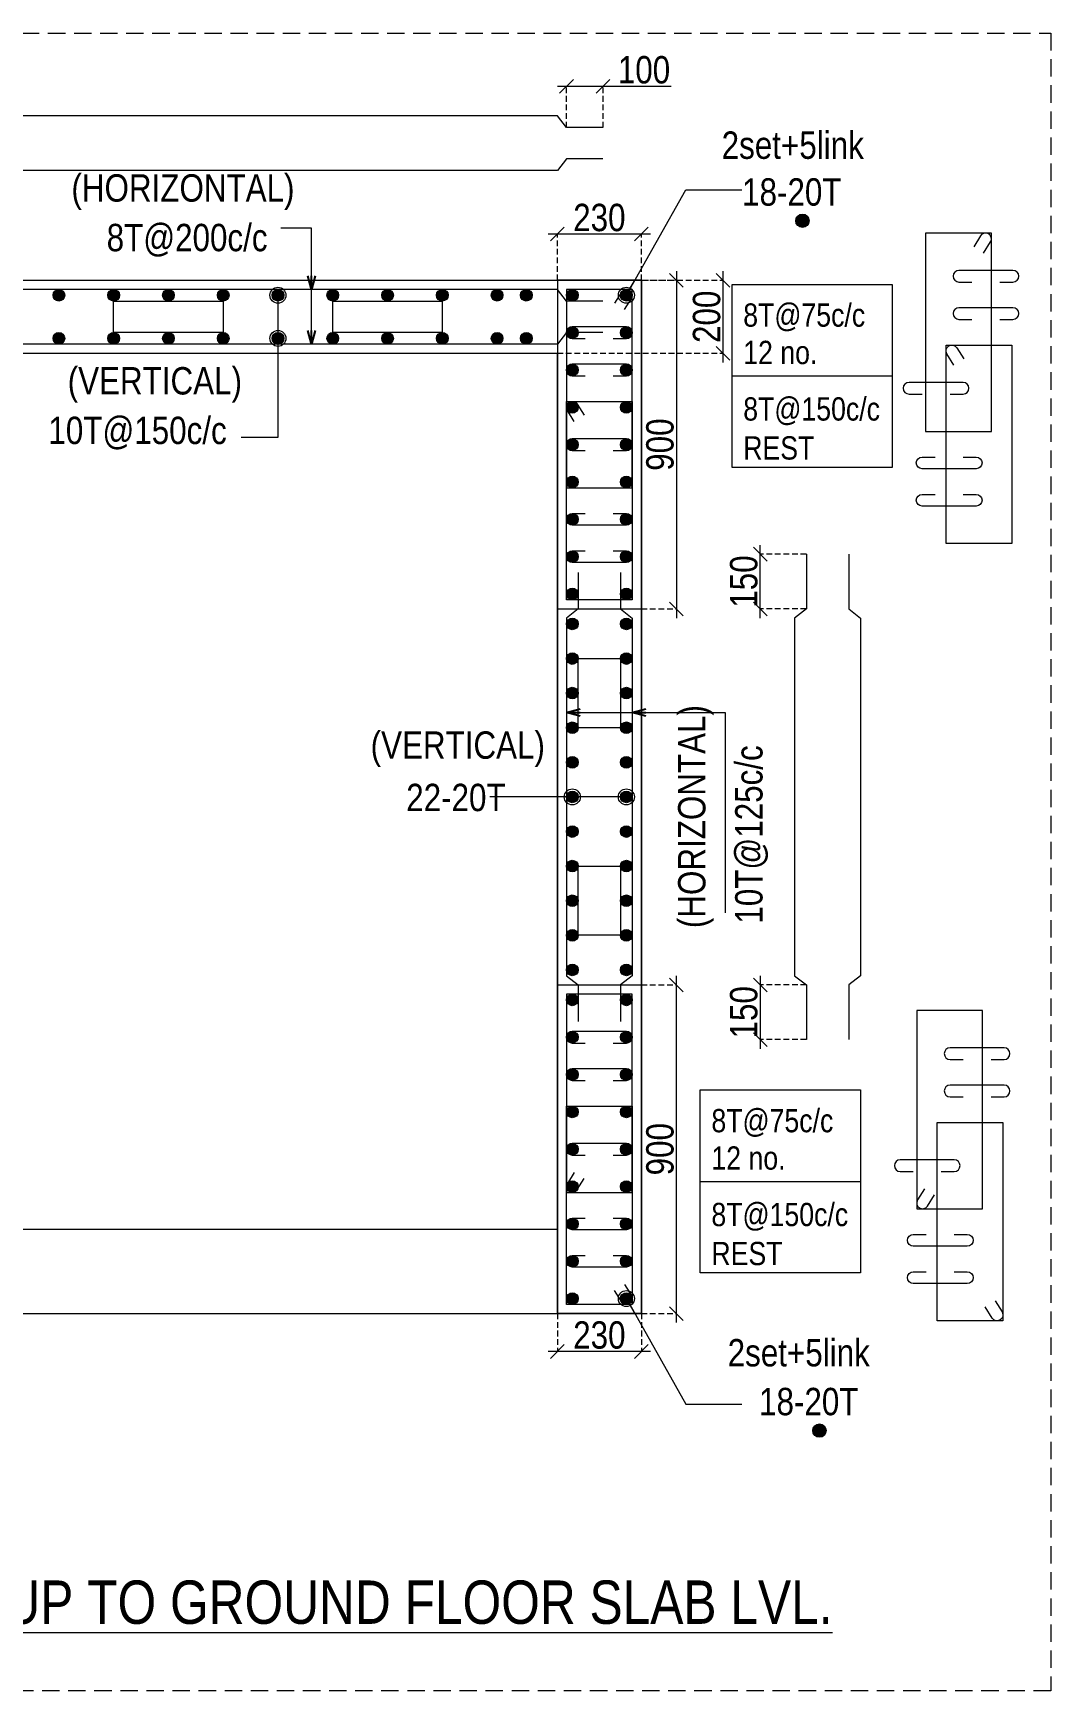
# Model space of a CAD drawing. Header units: millimetres. Extents: x 1112055 to 3390982, y -148532 to 766891.
# Drawn here: x 2651139 to 2662286, y 347435 to 365593 of the extents above; entities that cross this region are included whole.
import ezdxf

# ---------------------------------------------------------------- set-up
doc = ezdxf.new("R2010")
doc.units = ezdxf.units.MM
doc.header["$PDMODE"] = 35
doc.header["$PDSIZE"] = -25
doc.linetypes.add('DASHED2', pattern=[0.375, 0.25, -0.125])
doc.linetypes.add('Hidden', pattern=[9.525, 6.35, -3.175])
for name, color, linetype, lineweight in [('B COL. SIZE DIM', 220, 'Continuous', 25), ('B COLUMN', 1, 'Hidden', 9), ('B P.C.C', 251, 'Continuous', 0), ('B STEEL', 34, 'Continuous', 15), ('B STEEL TEXT', 7, 'Continuous', 15), ('B TITLE BLOCK', 250, 'Continuous', 0)]:
    doc.layers.add(name, color=color, linetype=linetype, lineweight=lineweight)
doc.styles.add('ARIAL', font='arial.ttf')
doc.styles.add('dim inside', font='romans.shx', dxfattribs={"width": 0.8, "height": 125})
doc.styles.add('SWINC', font='swissc.ttf')
doc.dimstyles.new('DIM 1', dxfattribs={"dimscale": 0, "dimtxt": 230, "dimasz": 150, "dimexe": 0.18, "dimexo": 0.0625, "dimgap": 0.5, "dimtad": 1, "dimdec": 0, "dimzin": 0, "dimdsep": 46, "dimtxsty": 'ARIAL', "dimblk": 'OBLIQUE', "dimcen": 6, "dimse1": 1, "dimse2": 1, "dimclrd": 256, "dimclrt": 256, "dimadec": 0, "dimazin": 2, "dimtfac": 0.75, "dimtdec": 0, "dimtix": 1, "dimtofl": 0, "dimtmove": 1, "dimatfit": 3, "dimldrblk": 'OPEN30', "dimfxl": 0.18, "dimfrac": 1, "dimtolj": 1, "dimtzin": 0, "dimlwd": -1, "dimarcsym": 0})
doc.dimstyles.new('dim inside', dxfattribs={"dimtxt": 125, "dimasz": 100, "dimexe": 0, "dimexo": 0, "dimgap": 10, "dimtad": 0, "dimdec": 0, "dimzin": 0, "dimdsep": 46, "dimtxsty": 'dim inside', "dimblk": 'SMALL', "dimcen": 0.09, "dimadec": 0, "dimazin": 0, "dimtfac": 1, "dimtdec": 0, "dimtofl": 0, "dimtmove": 0, "dimatfit": 3, "dimfxl": 1, "dimtolj": 1, "dimtzin": 0, "dimarcsym": 2})

# ---------------------------------------------------------------- blocks, each defined once
blk = doc.blocks.new('_Oblique')
at = {"color": 0, "linetype": 'ByBlock', "lineweight": -2}
blk.add_line((-0.5, -0.5), (0.5, 0.5), dxfattribs=at)
blk = doc.blocks.new('_Open30')
at = {"color": 0, "linetype": 'ByBlock', "lineweight": -2}
for p, q in [((-1, 0.27), (0, 0)), ((0, 0), (-1, -0.27)), ((0, 0), (-1, 0))]:
    blk.add_line(p, q, dxfattribs=at)
blk = doc.blocks.new('*D1502')
at = {"layer": 'B COL. SIZE DIM', "color": 250, "linetype": 'DASHED2', "lineweight": 9, "ltscale": 250, "transparency": 16777216}
for p, q in [((2656881, 351568), (2656881, 351152)), ((2657801, 351568), (2657801, 351152))]:
    blk.add_line(p, q, dxfattribs=at)
at = {"layer": 'B COL. SIZE DIM', "color": 250, "lineweight": 9, "ltscale": 250, "transparency": 16777216}
blk.add_line((2657901, 351152), (2656781, 351152), dxfattribs=at)
at = {"layer": 'Defpoints', "color": 0, "ltscale": 250, "transparency": 16777216}
for p in [(2656881, 351568), (2657801, 351568), (2656881, 351152)]:
    blk.add_point(p, dxfattribs=at)
at = {"layer": 'B COL. SIZE DIM', "color": 250, "lineweight": 9, "ltscale": 250, "transparency": 16777216, "xscale": 150, "yscale": 150, "zscale": 150, "rotation": 180}
blk.add_blockref('_Oblique', (2656881, 351152), dxfattribs=at)
at = {"layer": 'B COL. SIZE DIM', "color": 250, "lineweight": 9, "ltscale": 250, "transparency": 16777216, "xscale": 150, "yscale": 150, "zscale": 150}
blk.add_blockref('_Oblique', (2657801, 351152), dxfattribs=at)
at = {"layer": 'B COL. SIZE DIM', "color": 6, "ltscale": 250, "transparency": 16777216, "insert": (2657341, 351331), "char_height": 300, "attachment_point": 5, "style": 'SWINC'}
blk.add_mtext('\\A1;230', dxfattribs=at)
blk = doc.blocks.new('*D1549')
at = {"layer": 'B COL. SIZE DIM', "color": 250, "lineweight": 9, "ltscale": 250, "transparency": 16777216}
blk.add_line((2658185, 351468), (2658185, 355268), dxfattribs=at)
at = {"layer": 'B COL. SIZE DIM', "color": 250, "linetype": 'DASHED2', "lineweight": 9, "ltscale": 250, "transparency": 16777216}
for p, q in [((2657801, 355168), (2658185, 355168)), ((2657801, 351568), (2658185, 351568))]:
    blk.add_line(p, q, dxfattribs=at)
at = {"layer": 'Defpoints', "color": 0, "ltscale": 250, "transparency": 16777216}
for p in [(2657801, 355168), (2658185, 355168), (2657801, 351568)]:
    blk.add_point(p, dxfattribs=at)
at = {"layer": 'B COL. SIZE DIM', "color": 250, "lineweight": 9, "ltscale": 250, "transparency": 16777216, "xscale": 150, "yscale": 150, "zscale": 150}
for p, rotation in [((2658185, 355168), 90), ((2658185, 351568), 270)]:
    blk.add_blockref('_Oblique', p, dxfattribs=dict(at, rotation=rotation))
at = {"layer": 'B COL. SIZE DIM', "color": 6, "ltscale": 250, "transparency": 16777216, "insert": (2658006, 353368), "char_height": 300, "attachment_point": 5, "rotation": 90, "style": 'SWINC'}
blk.add_mtext('\\A1;900', dxfattribs=at)
blk = doc.blocks.new('*D1503')
at = {"layer": 'B COL. SIZE DIM', "color": 250, "lineweight": 9, "ltscale": 250, "transparency": 16777216}
blk.add_line((2657901, 363393), (2656781, 363393), dxfattribs=at)
at = {"layer": 'B COL. SIZE DIM', "color": 250, "linetype": 'DASHED2', "lineweight": 9, "ltscale": 250, "transparency": 16777216}
for p, q in [((2656881, 362886), (2656881, 363393)), ((2657801, 362886), (2657801, 363393))]:
    blk.add_line(p, q, dxfattribs=at)
at = {"layer": 'Defpoints', "color": 0, "ltscale": 250, "transparency": 16777216}
for p in [(2656881, 363393), (2656881, 362886), (2657801, 362886)]:
    blk.add_point(p, dxfattribs=at)
at = {"layer": 'B COL. SIZE DIM', "color": 250, "lineweight": 9, "ltscale": 250, "transparency": 16777216, "xscale": 150, "yscale": 150, "zscale": 150, "rotation": 180}
blk.add_blockref('_Oblique', (2656881, 363393), dxfattribs=at)
at = {"layer": 'B COL. SIZE DIM', "color": 250, "lineweight": 9, "ltscale": 250, "transparency": 16777216, "xscale": 150, "yscale": 150, "zscale": 150}
blk.add_blockref('_Oblique', (2657801, 363393), dxfattribs=at)
at = {"layer": 'B COL. SIZE DIM', "color": 6, "ltscale": 250, "transparency": 16777216, "insert": (2657341, 363572), "char_height": 300, "attachment_point": 5, "style": 'SWINC'}
blk.add_mtext('\\A1;230', dxfattribs=at)
blk = doc.blocks.new('*D1550')
at = {"layer": 'B COL. SIZE DIM', "color": 250, "lineweight": 9, "ltscale": 250, "transparency": 16777216}
blk.add_line((2658185, 362986), (2658185, 359186), dxfattribs=at)
at = {"layer": 'B COL. SIZE DIM', "color": 250, "linetype": 'DASHED2', "lineweight": 9, "ltscale": 250, "transparency": 16777216}
for p, q in [((2657801, 362886), (2658185, 362886)), ((2657801, 359286), (2658185, 359286))]:
    blk.add_line(p, q, dxfattribs=at)
at = {"layer": 'Defpoints', "color": 0, "ltscale": 250, "transparency": 16777216}
for p in [(2657801, 362886), (2657801, 359286), (2658185, 359286)]:
    blk.add_point(p, dxfattribs=at)
at = {"layer": 'B COL. SIZE DIM', "color": 250, "lineweight": 9, "ltscale": 250, "transparency": 16777216, "xscale": 150, "yscale": 150, "zscale": 150}
for p, rotation in [((2658185, 362886), 90), ((2658185, 359286), 270)]:
    blk.add_blockref('_Oblique', p, dxfattribs=dict(at, rotation=rotation))
at = {"layer": 'B COL. SIZE DIM', "color": 6, "ltscale": 250, "transparency": 16777216, "insert": (2658006, 361086), "char_height": 300, "attachment_point": 5, "rotation": 90, "style": 'SWINC'}
blk.add_mtext('\\A1;900', dxfattribs=at)
blk = doc.blocks.new('*D1504')
at = {"layer": 'B COL. SIZE DIM', "color": 250, "lineweight": 9, "ltscale": 250, "transparency": 16777216}
blk.add_line((2659103, 359186), (2659103, 359986), dxfattribs=at)
at = {"layer": 'B COL. SIZE DIM', "color": 250, "linetype": 'DASHED2', "lineweight": 9, "ltscale": 250, "transparency": 16777216}
for p, q in [((2659608, 359886), (2659103, 359886)), ((2659608, 359286), (2659103, 359286))]:
    blk.add_line(p, q, dxfattribs=at)
at = {"layer": 'Defpoints', "color": 0, "ltscale": 250, "transparency": 16777216}
for p in [(2659103, 359886), (2659608, 359886), (2659608, 359286)]:
    blk.add_point(p, dxfattribs=at)
at = {"layer": 'B COL. SIZE DIM', "color": 250, "lineweight": 9, "ltscale": 250, "transparency": 16777216, "xscale": 150, "yscale": 150, "zscale": 150}
for p, rotation in [((2659103, 359886), 90), ((2659103, 359286), 270)]:
    blk.add_blockref('_Oblique', p, dxfattribs=dict(at, rotation=rotation))
at = {"layer": 'B COL. SIZE DIM', "color": 6, "ltscale": 250, "transparency": 16777216, "insert": (2658924, 359586), "char_height": 300, "attachment_point": 5, "rotation": 90, "style": 'SWINC'}
blk.add_mtext('\\A1;150', dxfattribs=at)
blk = doc.blocks.new('*D1505')
at = {"layer": 'B COL. SIZE DIM', "color": 250, "lineweight": 9, "ltscale": 250, "transparency": 16777216}
blk.add_line((2659103, 355268), (2659103, 354468), dxfattribs=at)
at = {"layer": 'B COL. SIZE DIM', "color": 250, "linetype": 'DASHED2', "lineweight": 9, "ltscale": 250, "transparency": 16777216}
for p, q in [((2659608, 355168), (2659103, 355168)), ((2659608, 354568), (2659103, 354568))]:
    blk.add_line(p, q, dxfattribs=at)
at = {"layer": 'Defpoints', "color": 0, "ltscale": 250, "transparency": 16777216}
for p in [(2659608, 355168), (2659103, 354568), (2659608, 354568)]:
    blk.add_point(p, dxfattribs=at)
at = {"layer": 'B COL. SIZE DIM', "color": 250, "lineweight": 9, "ltscale": 250, "transparency": 16777216, "xscale": 150, "yscale": 150, "zscale": 150}
for p, rotation in [((2659103, 355168), 90), ((2659103, 354568), 270)]:
    blk.add_blockref('_Oblique', p, dxfattribs=dict(at, rotation=rotation))
at = {"layer": 'B COL. SIZE DIM', "color": 6, "ltscale": 250, "transparency": 16777216, "insert": (2658924, 354868), "char_height": 300, "attachment_point": 5, "rotation": 90, "style": 'SWINC'}
blk.add_mtext('\\A1;150', dxfattribs=at)
blk = doc.blocks.new('*D1506')
at = {"layer": 'B COL. SIZE DIM', "color": 250, "lineweight": 9, "ltscale": 250, "transparency": 16777216}
for p, q in [((2656881, 365011), (2657381, 365011)), ((2657381, 365011), (2658128, 365011))]:
    blk.add_line(p, q, dxfattribs=at)
at = {"layer": 'B COL. SIZE DIM', "color": 250, "linetype": 'DASHED2', "lineweight": 9, "ltscale": 250, "transparency": 16777216}
for p, q in [((2656981, 364561), (2656981, 365011)), ((2657381, 364561), (2657381, 365011))]:
    blk.add_line(p, q, dxfattribs=at)
at = {"layer": 'Defpoints', "color": 0, "ltscale": 250, "transparency": 16777216}
for p in [(2657381, 365011), (2656981, 364561), (2657381, 364561)]:
    blk.add_point(p, dxfattribs=at)
at = {"layer": 'B COL. SIZE DIM', "color": 250, "lineweight": 9, "ltscale": 250, "transparency": 16777216, "xscale": 150, "yscale": 150, "zscale": 150, "rotation": 180}
blk.add_blockref('_Oblique', (2656981, 365011), dxfattribs=at)
at = {"layer": 'B COL. SIZE DIM', "color": 250, "lineweight": 9, "ltscale": 250, "transparency": 16777216, "xscale": 150, "yscale": 150, "zscale": 150}
blk.add_blockref('_Oblique', (2657381, 365011), dxfattribs=at)
at = {"layer": 'B COL. SIZE DIM', "color": 6, "ltscale": 250, "transparency": 16777216, "insert": (2657830, 365190), "char_height": 300, "attachment_point": 5, "style": 'SWINC'}
blk.add_mtext('\\A1;100', dxfattribs=at)
blk = doc.blocks.new('*D1579')
at = {"layer": 'B COL. SIZE DIM', "color": 250, "lineweight": 9, "ltscale": 250, "transparency": 16777216}
blk.add_line((2658696, 361986), (2658696, 362986), dxfattribs=at)
at = {"layer": 'B COL. SIZE DIM', "color": 250, "linetype": 'DASHED2', "lineweight": 9, "ltscale": 250, "transparency": 16777216}
for p, q in [((2656881, 362886), (2658696, 362886)), ((2656881, 362086), (2658696, 362086))]:
    blk.add_line(p, q, dxfattribs=at)
at = {"layer": 'Defpoints', "color": 0, "ltscale": 250, "transparency": 16777216}
for p in [(2656881, 362886), (2658696, 362886), (2656881, 362086)]:
    blk.add_point(p, dxfattribs=at)
at = {"layer": 'B COL. SIZE DIM', "color": 250, "lineweight": 9, "ltscale": 250, "transparency": 16777216, "xscale": 150, "yscale": 150, "zscale": 150}
for p, rotation in [((2658696, 362886), 90), ((2658696, 362086), 270)]:
    blk.add_blockref('_Oblique', p, dxfattribs=dict(at, rotation=rotation))
at = {"layer": 'B COL. SIZE DIM', "color": 6, "ltscale": 250, "transparency": 16777216, "insert": (2658517, 362486), "char_height": 300, "attachment_point": 5, "rotation": 90, "style": 'SWINC'}
blk.add_mtext('\\A1;200', dxfattribs=at)

msp = doc.modelspace()

# ---------------------------------------------------------------- hatches: boundary and pattern name
at = {"layer": 'B STEEL', "lineweight": 13}
h = msp.add_hatch(color=256, dxfattribs=at)
h.dxf.hatch_style = 1
edge = h.paths.add_edge_path()
edge.add_arc((2659565.5, 363537.5), 73.3, 0, 360)
at = {"layer": 'B STEEL', "lineweight": 9, "ltscale": 0.5}
h = msp.add_hatch(color=34, dxfattribs=at)
edge = h.paths.add_edge_path()
edge.add_arc((2651420.7, 362721.9), 64, -180, 180)
h = msp.add_hatch(color=34, dxfattribs=at)
edge = h.paths.add_edge_path()
edge.add_arc((2652020.7, 362721.9), 64, 0, 360, ccw=False)
h = msp.add_hatch(color=34, dxfattribs=at)
edge = h.paths.add_edge_path()
edge.add_arc((2652620.7, 362721.9), 64, -180, 180)
h = msp.add_hatch(color=34, dxfattribs=at)
edge = h.paths.add_edge_path()
edge.add_arc((2653220.7, 362721.9), 64, -180, 180)
h = msp.add_hatch(color=34, dxfattribs=at)
edge = h.paths.add_edge_path()
edge.add_arc((2653820.7, 362721.9), 64, 0, 360, ccw=False)
h = msp.add_hatch(color=34, dxfattribs=at)
edge = h.paths.add_edge_path()
edge.add_arc((2654420.7, 362721.9), 64, 0, 360, ccw=False)
h = msp.add_hatch(color=34, dxfattribs=at)
edge = h.paths.add_edge_path()
edge.add_arc((2655020.7, 362721.9), 64, 0, 360, ccw=False)
h = msp.add_hatch(color=34, dxfattribs=at)
edge = h.paths.add_edge_path()
edge.add_arc((2655620.7, 362721.9), 64, 0, 360, ccw=False)
h = msp.add_hatch(color=34, dxfattribs=at)
edge = h.paths.add_edge_path()
edge.add_arc((2656220.7, 362721.9), 64, 0, 360, ccw=False)
h = msp.add_hatch(color=34, dxfattribs=at)
edge = h.paths.add_edge_path()
edge.add_arc((2656540.7, 362721.9), 64, 0, 360, ccw=False)
h = msp.add_hatch(color=34, dxfattribs=at)
edge = h.paths.add_edge_path()
edge.add_arc((2657044.7, 362721.9), 64, 0, 360, ccw=False)
h = msp.add_hatch(color=34, dxfattribs=at)
edge = h.paths.add_edge_path()
edge.add_arc((2657636.6, 362721.9), 64, -540, -180)
h = msp.add_hatch(color=34, dxfattribs=at)
edge = h.paths.add_edge_path()
edge.add_arc((2651420.7, 362249.9), 64, -180, 180)
h = msp.add_hatch(color=34, dxfattribs=at)
edge = h.paths.add_edge_path()
edge.add_arc((2652020.7, 362249.9), 64, 0, 360, ccw=False)
h = msp.add_hatch(color=34, dxfattribs=at)
edge = h.paths.add_edge_path()
edge.add_arc((2652620.7, 362249.9), 64, -180, 180)
h = msp.add_hatch(color=34, dxfattribs=at)
edge = h.paths.add_edge_path()
edge.add_arc((2653220.7, 362249.9), 64, -180, 180)
h = msp.add_hatch(color=34, dxfattribs=at)
edge = h.paths.add_edge_path()
edge.add_arc((2653820.7, 362249.9), 64, 0, 360, ccw=False)
h = msp.add_hatch(color=34, dxfattribs=at)
edge = h.paths.add_edge_path()
edge.add_arc((2654420.7, 362249.9), 64, 0, 360, ccw=False)
h = msp.add_hatch(color=34, dxfattribs=at)
edge = h.paths.add_edge_path()
edge.add_arc((2655020.7, 362249.9), 64, 0, 360, ccw=False)
h = msp.add_hatch(color=34, dxfattribs=at)
edge = h.paths.add_edge_path()
edge.add_arc((2655620.7, 362249.9), 64, 0, 360, ccw=False)
h = msp.add_hatch(color=34, dxfattribs=at)
edge = h.paths.add_edge_path()
edge.add_arc((2656220.7, 362249.9), 64, 0, 360, ccw=False)
h = msp.add_hatch(color=34, dxfattribs=at)
edge = h.paths.add_edge_path()
edge.add_arc((2656540.7, 362249.9), 64, 0, 360, ccw=False)
at = {"layer": 'B STEEL', "lineweight": 30}
h = msp.add_hatch(color=34, dxfattribs=at)
edge = h.paths.add_edge_path()
edge.add_arc((2657044.7, 362312.9), 64, -180, 180)
h = msp.add_hatch(color=34, dxfattribs=at)
edge = h.paths.add_edge_path()
edge.add_arc((2657636.6, 362312.9), 64, -180, 180)
h = msp.add_hatch(color=34, dxfattribs=at)
edge = h.paths.add_edge_path()
edge.add_arc((2657044.7, 361903.9), 64, -180, 180)
h = msp.add_hatch(color=34, dxfattribs=at)
edge = h.paths.add_edge_path()
edge.add_arc((2657636.6, 361903.9), 64, -180, 180)
h = msp.add_hatch(color=34, dxfattribs=at)
edge = h.paths.add_edge_path()
edge.add_arc((2657044.7, 361494.9), 64, -180, 180)
h = msp.add_hatch(color=34, dxfattribs=at)
edge = h.paths.add_edge_path()
edge.add_arc((2657636.6, 361494.9), 64, -180, 180)
h = msp.add_hatch(color=34, dxfattribs=at)
edge = h.paths.add_edge_path()
edge.add_arc((2657044.7, 361085.9), 64, -180, 180)
h = msp.add_hatch(color=34, dxfattribs=at)
edge = h.paths.add_edge_path()
edge.add_arc((2657636.6, 361085.9), 64, -180, 180)
h = msp.add_hatch(color=34, dxfattribs=at)
edge = h.paths.add_edge_path()
edge.add_arc((2657044.7, 360676.9), 64, -180, 180)
h = msp.add_hatch(color=34, dxfattribs=at)
edge = h.paths.add_edge_path()
edge.add_arc((2657636.6, 360676.9), 64, -180, 180)
h = msp.add_hatch(color=34, dxfattribs=at)
edge = h.paths.add_edge_path()
edge.add_arc((2657044.7, 360267.9), 64, -180, 180)
h = msp.add_hatch(color=34, dxfattribs=at)
edge = h.paths.add_edge_path()
edge.add_arc((2657636.6, 360267.9), 64, -180, 180)
h = msp.add_hatch(color=34, dxfattribs=at)
edge = h.paths.add_edge_path()
edge.add_arc((2657044.7, 359858.9), 64, -180, 180)
h = msp.add_hatch(color=34, dxfattribs=at)
edge = h.paths.add_edge_path()
edge.add_arc((2657636.6, 359858.9), 64, -180, 180)
at = {"layer": 'B STEEL', "lineweight": 9, "ltscale": 0.5}
h = msp.add_hatch(color=34, dxfattribs=at)
edge = h.paths.add_edge_path()
edge.add_arc((2657044.7, 359449.9), 64, -360, 0)
h = msp.add_hatch(color=34, dxfattribs=at)
edge = h.paths.add_edge_path()
edge.add_arc((2657636.6, 359449.9), 64, 180, 540, ccw=False)
h = msp.add_hatch(color=34, dxfattribs=at)
edge = h.paths.add_edge_path()
edge.add_arc((2657044.7, 359121.9), 64, -360, 0)
h = msp.add_hatch(color=34, dxfattribs=at)
edge = h.paths.add_edge_path()
edge.add_arc((2657636.6, 359121.9), 64, 180, 540, ccw=False)
h = msp.add_hatch(color=34, dxfattribs=at)
edge = h.paths.add_edge_path()
edge.add_arc((2657044.7, 358742.9), 64, -360, 0)
h = msp.add_hatch(color=34, dxfattribs=at)
edge = h.paths.add_edge_path()
edge.add_arc((2657636.6, 358742.9), 64, 180, 540, ccw=False)
h = msp.add_hatch(color=34, dxfattribs=at)
edge = h.paths.add_edge_path()
edge.add_arc((2657044.7, 358363.9), 64, -360, 0)
h = msp.add_hatch(color=34, dxfattribs=at)
edge = h.paths.add_edge_path()
edge.add_arc((2657636.6, 358363.9), 64, 180, 540, ccw=False)
h = msp.add_hatch(color=34, dxfattribs=at)
edge = h.paths.add_edge_path()
edge.add_arc((2657044.7, 357984.9), 64, -360, 0)
h = msp.add_hatch(color=34, dxfattribs=at)
edge = h.paths.add_edge_path()
edge.add_arc((2657636.6, 357984.9), 64, 180, 540, ccw=False)
h = msp.add_hatch(color=34, dxfattribs=at)
edge = h.paths.add_edge_path()
edge.add_arc((2657044.7, 357605.9), 64, -360, 0)
h = msp.add_hatch(color=34, dxfattribs=at)
edge = h.paths.add_edge_path()
edge.add_arc((2657636.6, 357605.9), 64, 180, 540, ccw=False)
h = msp.add_hatch(color=34, dxfattribs=at)
edge = h.paths.add_edge_path()
edge.add_arc((2657044.7, 357226.9), 64, -360, 0)
h = msp.add_hatch(color=34, dxfattribs=at)
edge = h.paths.add_edge_path()
edge.add_arc((2657636.6, 357226.9), 64, 180, 540, ccw=False)
h = msp.add_hatch(color=34, dxfattribs=at)
edge = h.paths.add_edge_path()
edge.add_arc((2657044.7, 356847.9), 64, -360, 0)
h = msp.add_hatch(color=34, dxfattribs=at)
edge = h.paths.add_edge_path()
edge.add_arc((2657636.6, 356847.9), 64, 180, 540, ccw=False)
h = msp.add_hatch(color=34, dxfattribs=at)
edge = h.paths.add_edge_path()
edge.add_arc((2657044.7, 356468.9), 64, -360, 0)
h = msp.add_hatch(color=34, dxfattribs=at)
edge = h.paths.add_edge_path()
edge.add_arc((2657636.6, 356468.9), 64, 180, 540, ccw=False)
h = msp.add_hatch(color=34, dxfattribs=at)
edge = h.paths.add_edge_path()
edge.add_arc((2657044.7, 356089.9), 64, -360, 0)
h = msp.add_hatch(color=34, dxfattribs=at)
edge = h.paths.add_edge_path()
edge.add_arc((2657636.6, 356089.9), 64, 180, 540, ccw=False)
h = msp.add_hatch(color=34, dxfattribs=at)
edge = h.paths.add_edge_path()
edge.add_arc((2657044.7, 355710.9), 64, -360, 0)
h = msp.add_hatch(color=34, dxfattribs=at)
edge = h.paths.add_edge_path()
edge.add_arc((2657636.6, 355710.9), 64, 180, 540, ccw=False)
h = msp.add_hatch(color=34, dxfattribs=at)
edge = h.paths.add_edge_path()
edge.add_arc((2657044.7, 355331.9), 64, 0, 360, ccw=False)
h = msp.add_hatch(color=34, dxfattribs=at)
edge = h.paths.add_edge_path()
edge.add_arc((2657636.6, 355331.9), 64, -540, -180)
h = msp.add_hatch(color=34, dxfattribs=at)
edge = h.paths.add_edge_path()
edge.add_arc((2657044.7, 355003.9), 64, 0, 360, ccw=False)
h = msp.add_hatch(color=34, dxfattribs=at)
edge = h.paths.add_edge_path()
edge.add_arc((2657636.6, 355003.9), 64, -540, -180)
at = {"layer": 'B STEEL', "lineweight": 30}
h = msp.add_hatch(color=34, dxfattribs=at)
edge = h.paths.add_edge_path()
edge.add_arc((2657044.7, 354594.9), 64, -180, 180)
h = msp.add_hatch(color=34, dxfattribs=at)
edge = h.paths.add_edge_path()
edge.add_arc((2657636.6, 354594.9), 64, -180, 180)
h = msp.add_hatch(color=34, dxfattribs=at)
edge = h.paths.add_edge_path()
edge.add_arc((2657044.7, 354185.9), 64, -180, 180)
h = msp.add_hatch(color=34, dxfattribs=at)
edge = h.paths.add_edge_path()
edge.add_arc((2657636.6, 354185.9), 64, -180, 180)
h = msp.add_hatch(color=34, dxfattribs=at)
edge = h.paths.add_edge_path()
edge.add_arc((2657044.7, 353776.9), 64, -180, 180)
h = msp.add_hatch(color=34, dxfattribs=at)
edge = h.paths.add_edge_path()
edge.add_arc((2657636.6, 353776.9), 64, -180, 180)
h = msp.add_hatch(color=34, dxfattribs=at)
edge = h.paths.add_edge_path()
edge.add_arc((2657044.7, 353367.9), 64, -180, 180)
h = msp.add_hatch(color=34, dxfattribs=at)
edge = h.paths.add_edge_path()
edge.add_arc((2657636.6, 353367.9), 64, -180, 180)
h = msp.add_hatch(color=34, dxfattribs=at)
edge = h.paths.add_edge_path()
edge.add_arc((2657044.7, 352958.9), 64, -180, 180)
h = msp.add_hatch(color=34, dxfattribs=at)
edge = h.paths.add_edge_path()
edge.add_arc((2657636.6, 352958.9), 64, -180, 180)
h = msp.add_hatch(color=34, dxfattribs=at)
edge = h.paths.add_edge_path()
edge.add_arc((2657044.7, 352549.9), 64, -180, 180)
h = msp.add_hatch(color=34, dxfattribs=at)
edge = h.paths.add_edge_path()
edge.add_arc((2657636.6, 352549.9), 64, -180, 180)
h = msp.add_hatch(color=34, dxfattribs=at)
edge = h.paths.add_edge_path()
edge.add_arc((2657044.7, 352140.9), 64, -180, 180)
h = msp.add_hatch(color=34, dxfattribs=at)
edge = h.paths.add_edge_path()
edge.add_arc((2657636.6, 352140.9), 64, -180, 180)
at = {"layer": 'B STEEL', "lineweight": 9, "ltscale": 0.5}
h = msp.add_hatch(color=34, dxfattribs=at)
edge = h.paths.add_edge_path()
edge.add_arc((2657044.7, 351731.9), 64, -360, 0)
h = msp.add_hatch(color=34, dxfattribs=at)
edge = h.paths.add_edge_path()
edge.add_arc((2657636.6, 351731.9), 64, 180, 540, ccw=False)
at = {"layer": 'B STEEL', "lineweight": 13}
h = msp.add_hatch(color=256, dxfattribs=at)
h.dxf.hatch_style = 1
edge = h.paths.add_edge_path()
edge.add_arc((2659751.2, 350285.5), 73.3, 0, 360)

# ---------------------------------------------------------------- linework, layer by layer
at = {"layer": 'B COLUMN', "color": 1, "linetype": 'ByBlock', "lineweight": 20}
for points in [[(2648080.7, 353967.9), (2647160.7, 353967.9), (2647160.7, 362885.9), (2657800.7, 362885.9), (2657800.7, 351567.9), (2656880.7, 351567.9), (2656880.7, 362085.9), (2648080.7, 362085.9)], [(2656880.7, 351567.9), (2657800.7, 351567.9), (2657800.7, 362885.9), (2656880.7, 362885.9)], [(2656880.7, 359285.9), (2657800.7, 359285.9), (2657800.7, 362885.9), (2656880.7, 362885.9)], [(2656880.7, 355167.9), (2657800.7, 355167.9), (2657800.7, 351567.9), (2656880.7, 351567.9)], [(2656880.7, 352487.9), (2648080.7, 352487.9), (2648080.7, 351567.9), (2656880.7, 351567.9)]]:
    msp.add_lwpolyline(points, close=True, dxfattribs=at)
at = {"layer": 'B P.C.C', "color": 250, "lineweight": 0, "ltscale": 30}
for p, q in [((2658795.6, 361839.1), (2660548.7, 361839.1)), ((2658446.8, 353014.9), (2660200, 353014.9))]:
    msp.add_line(p, q, dxfattribs=at)
at = {"layer": 'B P.C.C', "color": 250, "linetype": 'Hidden', "lineweight": 0, "ltscale": 30}
msp.add_lwpolyline([(2662286.2, 347434.9), (2643014.4, 347434.9), (2643014.4, 365593.1), (2662286.2, 365593.1)], close=True, dxfattribs=at)
at = {"layer": 'B P.C.C', "color": 250, "lineweight": 0, "ltscale": 30}
for points in [[(2658795.6, 362841.7), (2660548.7, 362841.7), (2660548.7, 360836.5), (2658795.6, 360836.5)], [(2658446.8, 354017.5), (2660200, 354017.5), (2660200, 352012.3), (2658446.8, 352012.3)]]:
    msp.add_lwpolyline(points, close=True, dxfattribs=at)
at = {"layer": 'B STEEL', "lineweight": 13}
for points in [[(2657380.7, 364560.6), (2656980.7, 364560.6), (2656880.7, 364688.7), (2648080.7, 364688.7), (2647980.7, 364560.6), (2647580.7, 364560.6)], [(2657380.7, 364216.7), (2656980.7, 364216.7), (2656880.7, 364088.7), (2648080.7, 364088.7), (2647980.7, 364216.7), (2647580.7, 364216.7)], [(2657380.7, 362657.8), (2656980.7, 362657.8), (2656880.7, 362785.9), (2648080.7, 362785.9), (2647980.7, 362657.8), (2647580.7, 362657.8)], [(2657380.7, 362313.9), (2656980.7, 362313.9), (2656880.7, 362185.9), (2648080.7, 362185.9), (2647980.7, 362313.9), (2647580.7, 362313.9)], [(2659608, 359885.9), (2659608, 359285.9), (2659479.9, 359185.9), (2659479.9, 355267.9), (2659608, 355167.9), (2659608, 354567.9)], [(2660071.9, 359885.9), (2660071.9, 359285.9), (2660199.9, 359185.9), (2660199.9, 355267.9), (2660071.9, 355167.9), (2660071.9, 354567.9)], [(2657108.7, 359685.9), (2657108.7, 359285.9), (2656980.7, 359185.9), (2656980.7, 355267.9), (2657108.7, 355167.9), (2657108.7, 354767.9)], [(2657572.6, 359685.9), (2657572.6, 359285.9), (2657700.7, 359185.9), (2657700.7, 355267.9), (2657572.6, 355167.9), (2657572.6, 354767.9)]]:
    msp.add_lwpolyline(points, dxfattribs=at)
for points in [[(2660914.5, 361230.9), (2661634.5, 361230.9), (2661634.5, 363404), (2660914.5, 363404)], [(2656980.7, 360612.9), (2657700.7, 360612.9), (2657700.7, 362785.9), (2656980.7, 362785.9)], [(2661138.4, 362177), (2661858.4, 362177), (2661858.4, 360004), (2661138.4, 360004)], [(2656980.7, 361558.9), (2657700.7, 361558.9), (2657700.7, 359385.9), (2656980.7, 359385.9)], [(2656980.7, 352894.9), (2657700.7, 352894.9), (2657700.7, 355067.9), (2656980.7, 355067.9)], [(2660817.5, 352715), (2661537.5, 352715), (2661537.5, 354888), (2660817.5, 354888)], [(2656980.7, 353840.9), (2657700.7, 353840.9), (2657700.7, 351667.9), (2656980.7, 351667.9)], [(2661041.5, 353661), (2661761.5, 353661), (2661761.5, 351488), (2661041.5, 351488)]]:
    msp.add_lwpolyline(points, close=True, dxfattribs=at)
at = {"layer": 'B STEEL', "color": 34, "lineweight": 9, "ltscale": 0.5}
for points in [[(2661550.2, 363184.9), (2661625, 363306.4, 1), (2661515.9, 363373.5), (2661441.2, 363252)], [(2661729, 362866.9), (2661871.6, 362866.9, 1), (2661871.6, 362995), (2661279.7, 362995, 1), (2661279.7, 362866.9), (2661422.3, 362866.9)], [(2657616.4, 362566.8), (2657691.2, 362688.3, 1), (2657582.1, 362755.4), (2657507.3, 362633.9)], [(2661729, 362457.9), (2661871.6, 362457.9, 1), (2661871.6, 362586), (2661279.7, 362586, 1), (2661279.7, 362457.9), (2661422.3, 362457.9)], [(2657494, 362248.8), (2657636.6, 362248.8, 1), (2657636.6, 362376.9), (2657044.7, 362376.9, 1), (2657044.7, 362248.8), (2657187.3, 362248.8)], [(2661222.7, 361957.9), (2661147.9, 362079.4, -1), (2661257, 362146.5), (2661331.7, 362025)], [(2657494, 361839.9), (2657636.6, 361839.9, 1), (2657636.6, 361967.9), (2657044.7, 361967.9, 1), (2657044.7, 361839.9), (2657187.3, 361839.9)], [(2661182.2, 361639.9), (2661324.9, 361639.9, 1), (2661324.9, 361768), (2660732.9, 361768, 1), (2660732.9, 361639.9), (2660875.6, 361639.9)], [(2657064.9, 361339.8), (2656990.2, 361461.3, -1), (2657099.2, 361528.4), (2657174, 361406.9)], [(2657494, 361021.9), (2657636.6, 361021.9, 1), (2657636.6, 361149.9), (2657044.7, 361149.9, 1), (2657044.7, 361021.9), (2657187.3, 361021.9)], [(2661325.7, 360950), (2661468.4, 360950, -1), (2661468.4, 360822), (2660876.4, 360822, -1), (2660876.4, 360950), (2661019.1, 360950)], [(2661325.7, 360541), (2661468.4, 360541, -1), (2661468.4, 360413), (2660876.4, 360413, -1), (2660876.4, 360541), (2661019.1, 360541)], [(2657494, 360331.9), (2657636.6, 360331.9, -1), (2657636.6, 360203.9), (2657044.7, 360203.9, -1), (2657044.7, 360331.9), (2657187.3, 360331.9)], [(2657494, 359922.9), (2657636.6, 359922.9, -1), (2657636.6, 359794.9), (2657044.7, 359794.9, -1), (2657044.7, 359922.9), (2657187.3, 359922.9)], [(2657494, 354530.8), (2657636.6, 354530.8, 1), (2657636.6, 354658.9), (2657044.7, 354658.9, 1), (2657044.7, 354530.8), (2657187.3, 354530.8)], [(2661632, 354350.9), (2661774.6, 354350.9, 1), (2661774.6, 354479), (2661182.7, 354479, 1), (2661182.7, 354350.9), (2661325.3, 354350.9)], [(2657494, 354121.8), (2657636.6, 354121.8, 1), (2657636.6, 354249.9), (2657044.7, 354249.9, 1), (2657044.7, 354121.8), (2657187.3, 354121.8)], [(2661632, 353941.9), (2661774.6, 353941.9, 1), (2661774.6, 354070), (2661182.7, 354070, 1), (2661182.7, 353941.9), (2661325.3, 353941.9)], [(2657494, 353303.9), (2657636.6, 353303.9, 1), (2657636.6, 353431.9), (2657044.7, 353431.9, 1), (2657044.7, 353303.9), (2657187.3, 353303.9)], [(2661085.2, 353124), (2661227.9, 353124, 1), (2661227.9, 353252), (2660635.9, 353252, 1), (2660635.9, 353124), (2660778.6, 353124)], [(2657064.9, 353113.9), (2656990.2, 352992.4, 1), (2657099.2, 352925.3), (2657174, 353046.8)], [(2660901.7, 352934), (2660827, 352812.5, 1), (2660936, 352745.4), (2661010.8, 352866.9)], [(2657494, 352613.9), (2657636.6, 352613.9, -1), (2657636.6, 352485.9), (2657044.7, 352485.9, -1), (2657044.7, 352613.9), (2657187.3, 352613.9)], [(2661228.7, 352434), (2661371.4, 352434, -1), (2661371.4, 352306), (2660779.4, 352306, -1), (2660779.4, 352434), (2660922.1, 352434)], [(2657494, 352204.9), (2657636.6, 352204.9, -1), (2657636.6, 352076.9), (2657044.7, 352076.9, -1), (2657044.7, 352204.9), (2657187.3, 352204.9)], [(2661228.7, 352025), (2661371.4, 352025, -1), (2661371.4, 351897), (2660779.4, 351897, -1), (2660779.4, 352025), (2660922.1, 352025)], [(2657616.4, 351886.9), (2657691.2, 351765.4, -1), (2657582.1, 351698.3), (2657507.3, 351819.8)], [(2661677.2, 351707), (2661752, 351585.6, -1), (2661642.9, 351518.4), (2661568.1, 351639.9)]]:
    msp.add_lwpolyline(points, format="xyb", dxfattribs=at)
at = {"layer": 'B STEEL', "color": 3, "lineweight": 13}
for points in [[(2652020.7, 362313.9), (2652020.7, 362657.8), (2653220.7, 362657.8), (2653220.7, 362313.9)], [(2654420.7, 362313.9), (2654420.7, 362657.8), (2655620.7, 362657.8), (2655620.7, 362313.9)], [(2657572.6, 357984.9), (2657108.7, 357984.9), (2657108.7, 358742.9), (2657572.6, 358742.9)], [(2657572.6, 355710.9), (2657108.7, 355710.9), (2657108.7, 356468.9), (2657572.6, 356468.9)]]:
    msp.add_lwpolyline(points, close=True, dxfattribs=at)
at = {"layer": 'B STEEL', "lineweight": 13}
for centre in [(2659565.5, 363537.5), (2659751.2, 350285.5)]:
    msp.add_circle(centre, 73.3, dxfattribs=at)
at = {"layer": 'B STEEL', "color": 34, "lineweight": 9, "ltscale": 0.5}
for centre in [(2651420.7, 362721.9), (2652020.7, 362721.9), (2652620.7, 362721.9), (2653220.7, 362721.9), (2653820.7, 362721.9), (2654420.7, 362721.9), (2655020.7, 362721.9), (2655620.7, 362721.9), (2656220.7, 362721.9), (2656540.7, 362721.9), (2657044.7, 362721.9), (2657636.6, 362721.9), (2651420.7, 362249.9), (2652020.7, 362249.9), (2652620.7, 362249.9), (2653220.7, 362249.9), (2653820.7, 362249.9), (2654420.7, 362249.9), (2655020.7, 362249.9), (2655620.7, 362249.9), (2656220.7, 362249.9), (2656540.7, 362249.9), (2657044.7, 362312.9), (2657636.6, 362312.9), (2657044.7, 361903.9), (2657636.6, 361903.9), (2657044.7, 361494.9), (2657636.6, 361494.9), (2657044.7, 361085.9), (2657636.6, 361085.9), (2657044.7, 360676.9), (2657636.6, 360676.9), (2657044.7, 360267.9), (2657636.6, 360267.9), (2657044.7, 359858.9), (2657636.6, 359858.9), (2657044.7, 359449.9), (2657636.6, 359449.9), (2657044.7, 359121.9), (2657636.6, 359121.9), (2657044.7, 358742.9), (2657636.6, 358742.9), (2657044.7, 358363.9), (2657636.6, 358363.9), (2657044.7, 357984.9), (2657636.6, 357984.9), (2657044.7, 357605.9), (2657636.6, 357605.9), (2657044.7, 357226.9), (2657636.6, 357226.9), (2657044.7, 356847.9), (2657636.6, 356847.9), (2657044.7, 356468.9), (2657636.6, 356468.9), (2657044.7, 356089.9), (2657636.6, 356089.9), (2657044.7, 355710.9), (2657636.6, 355710.9), (2657044.7, 355331.9), (2657636.6, 355331.9), (2657044.7, 355003.9), (2657636.6, 355003.9), (2657044.7, 354594.9), (2657636.6, 354594.9), (2657044.7, 354185.9), (2657636.6, 354185.9), (2657044.7, 353776.9), (2657636.6, 353776.9), (2657044.7, 353367.9), (2657636.6, 353367.9), (2657044.7, 352958.9), (2657636.6, 352958.9), (2657044.7, 352549.9), (2657636.6, 352549.9), (2657044.7, 352140.9), (2657636.6, 352140.9), (2657044.7, 351731.9), (2657636.6, 351731.9)]:
    msp.add_circle(centre, 64, dxfattribs=at)

# ---------------------------------------------------------------- texts
at = {"layer": 'B STEEL TEXT', "lineweight": 5, "style": 'SWINC'}
for s, height, p in [('2set+5link', 300, (2658680.5, 364216.3)), ('(HORIZONTAL)', 300, (2651558.4, 363747.4)), ('18-20T', 300, (2658904.5, 363703.5)), ('8T@200c/c', 300, (2651944.2, 363204.3)), ('8T@75c/c', 255, (2658917, 362377.7)), ('12 no.', 255, (2658917, 361968.2)), ('(VERTICAL)', 300, (2651517.7, 361635.2)), ('8T@150c/c', 255, (2658917, 361349.3)), ('10T@150c/c', 300, (2651306, 361092)), ('REST', 255, (2658917, 360922.3)), ('(VERTICAL)', 300, (2654835.8, 357644.7)), ('22-20T', 300, (2655225.5, 357070.9)), ('8T@75c/c', 255, (2658568.2, 353553.5)), ('12 no.', 255, (2658568.2, 353144)), ('8T@150c/c', 255, (2658568.2, 352525.1)), ('REST', 255, (2658568.2, 352098)), ('2set+5link', 300, (2658746.2, 350988.8)), ('18-20T', 300, (2659090.2, 350453.9))]:
    msp.add_text(s, height=height, dxfattribs=at).set_placement(p)
for s, p in [('(HORIZONTAL)', (2658503.1, 355789.8)), ('10T@125c/c', (2659128.3, 355839))]:
    msp.add_text(s, height=300, rotation=90, dxfattribs=at).set_placement(p)
at = {"layer": 'B TITLE BLOCK', "color": 0, "style": 'SWINC'}
msp.add_text('%%UDETAIL OF LIFT-2_ UP TO GROUND FLOOR SLAB LVL.', height=475.05, dxfattribs=at).set_placement((2645804.2, 348168.8))

# ---------------------------------------------------------------- dimensions: what is measured, and where the dimension line sits
at = {"layer": 'B COL. SIZE DIM', "color": 250, "ltscale": 250}
for base, p1, p2, angle, picture, middle in [((2657380.7, 365011.1), (2656980.7, 364560.6), (2657380.7, 364560.6), 180, '*D1506', (2657829.6, 365190.1)), ((2656880.7, 363393.2), (2657800.7, 362885.9), (2656880.7, 362885.9), 180, '*D1503', (2657340.7, 363572.4)), ((2658696.1, 362885.9), (2656880.7, 362085.9), (2656880.7, 362885.9), 90, '*D1579', (2658516.9, 362485.9)), ((2658185.4, 359285.9), (2657800.7, 362885.9), (2657800.7, 359285.9), 90, '*D1550', (2658006.4, 361085.9)), ((2659102.8, 359885.9), (2659608, 359285.9), (2659608, 359885.9), 270, '*D1504', (2658923.8, 359585.9)), ((2658185.4, 355167.9), (2657800.7, 351567.9), (2657800.7, 355167.9), 270, '*D1549', (2658006.4, 353367.9)), ((2659102.8, 354567.9), (2659608, 355167.9), (2659608, 354567.9), 90, '*D1505', (2658923.8, 354867.9)), ((2656880.7, 351152.1), (2657800.7, 351567.9), (2656880.7, 351567.9), 180, '*D1502', (2657340.7, 351331.3))]:
    dim = msp.add_linear_dim(base=base, p1=p1, p2=p2, angle=angle, dimstyle='dim inside', override={"dimtxt": 300, "dimasz": 150, "dimgap": 25, "dimtad": 3, "dimlfac": 0.25, "dimtxsty": 'SWINC', "dimblk1": 'Oblique', "dimblk2": 'Oblique', "dimsah": 1, "dimdle": 100, "dimclrd": 250, "dimclre": 250, "dimclrt": 6, "dimfxl": 1000, "dimlwd": 9, "dimlwe": 9}, dxfattribs=at)
    dim.commit()
    dim.dimension.update_dxf_attribs({"geometry": picture, "text_midpoint": middle})

# ---------------------------------------------------------------- leaders
at = {"layer": 'B STEEL TEXT', "lineweight": 9}
for points in [[(2657636.6, 362721.9), (2658287.3, 363878), (2658900.4, 363878)], [(2653820.7, 362721.9), (2653820.7, 361163.5), (2653416.7, 361163.5)], [(2653820.7, 362249.9), (2653820.7, 361163.5), (2653416.7, 361163.5)], [(2657636.6, 357226.9), (2656140.2, 357226.9)], [(2657044.7, 357226.9), (2656140.2, 357226.9)], [(2657636.6, 351731.9), (2658287.3, 350575.7), (2658900.4, 350575.7)]]:
    msp.add_leader(points, dimstyle='DIM 1', override={"dimscale": 1, "dimasz": 175, "dimtad": 0, "dimtxsty": 'SWINC', "dimldrblk": 'DotBlank', "dimfxlon": 1, "dimarcsym": 2}, dxfattribs=at)
at = {"layer": 'B STEEL TEXT', "lineweight": 5}
for points in [[(2654187.7, 362185.9), (2654187.7, 363458.3), (2653851.9, 363458.3)], [(2654187.7, 362785.9), (2654187.7, 363458.3), (2653851.9, 363458.3)], [(2656980.7, 358152.6), (2658719.7, 358152.6), (2658719.7, 355958.4)], [(2657700.7, 358152.6), (2658719.7, 358152.6), (2658719.7, 355958.4)]]:
    msp.add_leader(points, dimstyle='DIM 1', override={"dimscale": 1, "dimtad": 0, "dimtxsty": 'SWINC', "dimfxlon": 1, "dimlwd": 5, "dimarcsym": 2}, dxfattribs=at)

doc.saveas('drawing.dxf')
